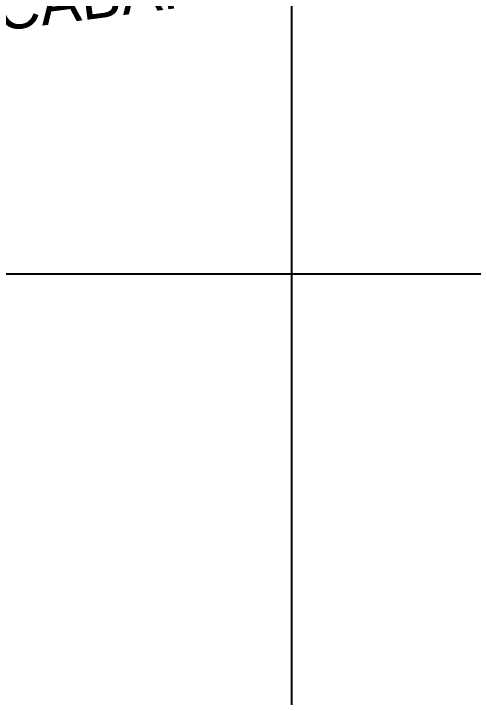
# Model space of a CAD drawing. Extents: x 350769 to 354978, y 6304672 to 6307963.
# Drawn here: x 352780.91 to 352812.44, y 6305870.96 to 6305917.86 of the extents above; entities that cross this region are included whole.
import ezdxf

# ---------------------------------------------------------------- set-up
doc = ezdxf.new("R2010")
doc.units = 0
for name, pattern in [('4.0 - LO RECABARREN - DESNIVEL NUEVO$0$HIDDEN', [0.375, 0.25, -0.125]), ('CONTINUOS', [0]), ('DASHED', [19.05, 12.7, -6.35])]:
    doc.linetypes.add(name, pattern=pattern)
doc.layers.get('0').update_dxf_attribs({"linetype": 'CONTINUOUS'})
doc.layers.add('0_ASD_TOPOGRAFIA_ELEMENTOS', color=9, linetype='CONTINUOS', lineweight=5, true_color=0xbdbdbd)
for name, color, linetype in [('1-CALLE_NOMBRE', 6, 'CONTINUOUS'), ('1-coordenadas', 8, 'CONTINUOUS'), ('1-VEREDA', 251, 'CONTINUOUS')]:
    doc.layers.add(name, color=color, linetype=linetype)
doc.styles.add('A', font='arial.ttf', dxfattribs={"height": 2})

# ---------------------------------------------------------------- blocks, each defined once
blk = doc.blocks.new('COORDENADAS')
at = {"layer": '1-coordenadas'}
for p, q in [((620, -900.625), (620, -0.625)), ((20, -300.625), (1420, -300.625))]:
    blk.add_line(p, q, dxfattribs=at)
blk = doc.blocks.new('TOPOGRAFIA')
at = {"layer": '1-VEREDA', "lineweight": 0, "true_color": 0xbdbdbd}
h = blk.add_hatch(dxfattribs=at)
h.set_pattern_fill('ANSI31', color=9, scale=0.2)
h.set_pattern_definition([(45, (38000, -3000), (-0.449012806053, 0.449012806053), [])])
h.paths.add_polyline_path([(390754.976, 6302907.342), (390766.497, 6302909.087), (390779.128, 6302910.962), (390778.989, 6302911.754), (390766.375, 6302909.894), (390754.977, 6302908.174, 0.246296), (390752.029, 6302905.627, 0.000332), (390751.396, 6302904.017), (390752.279, 6302897.51), (390753.963, 6302885.803), (390755.293, 6302876.041), (390756.809, 6302865.237), (390758.349, 6302854.489), (390759.749, 6302844.291), (390760.977, 6302836.453), (390761.545, 6302832.132, 0.329974), (390766.253, 6302828.389), (390777.725, 6302829.929), (390787.015, 6302831.297), (390787.099, 6302832.096), (390777.588, 6302830.714), (390766.284, 6302829.177, -0.297056), (390762.84, 6302832.313), (390762.126, 6302836.631), (390761.091, 6302844.297), (390759.623, 6302854.657), (390758.095, 6302865.506), (390756.569, 6302876.201), (390755.22, 6302885.901), (390753.56, 6302897.711), (390752.812, 6302903.061, -0.150778), (390752.953, 6302904.721, -0.137505)])
at = {"layer": '1-coordenadas', "color": 9, "linetype": '4.0 - LO RECABARREN - DESNIVEL NUEVO$0$HIDDEN', "lineweight": 0, "ltscale": 50, "true_color": 0xbdbdbd}
for p, q in [((390800, 6302300), (390800, 6303200)), ((390200, 6302900), (390900, 6302900))]:
    blk.add_line(p, q, dxfattribs=at)
at = {"layer": '1-CALLE_NOMBRE', "color": 9, "lineweight": 0, "true_color": 0xbdbdbd, "style": 'A'}
blk.add_text('AV. LO RECABARREN', height=3, rotation=7.39, dxfattribs=at).set_placement((390759.541, 6302914.012))

msp = doc.modelspace()

# ---------------------------------------------------------------- block references
at = {"color": 252, "linetype": 'DASHED'}
msp.add_blockref('COORDENADAS', (352180, 6306200.625), dxfattribs=at)

# ---------------------------------------------------------------- next in the draw order: block references
at = {"layer": '0_ASD_TOPOGRAFIA_ELEMENTOS', "color": 30, "true_color": 0xf26507}
msp.add_blockref('TOPOGRAFIA', (-38000, 3000), dxfattribs=at)

doc.saveas('drawing.dxf')
